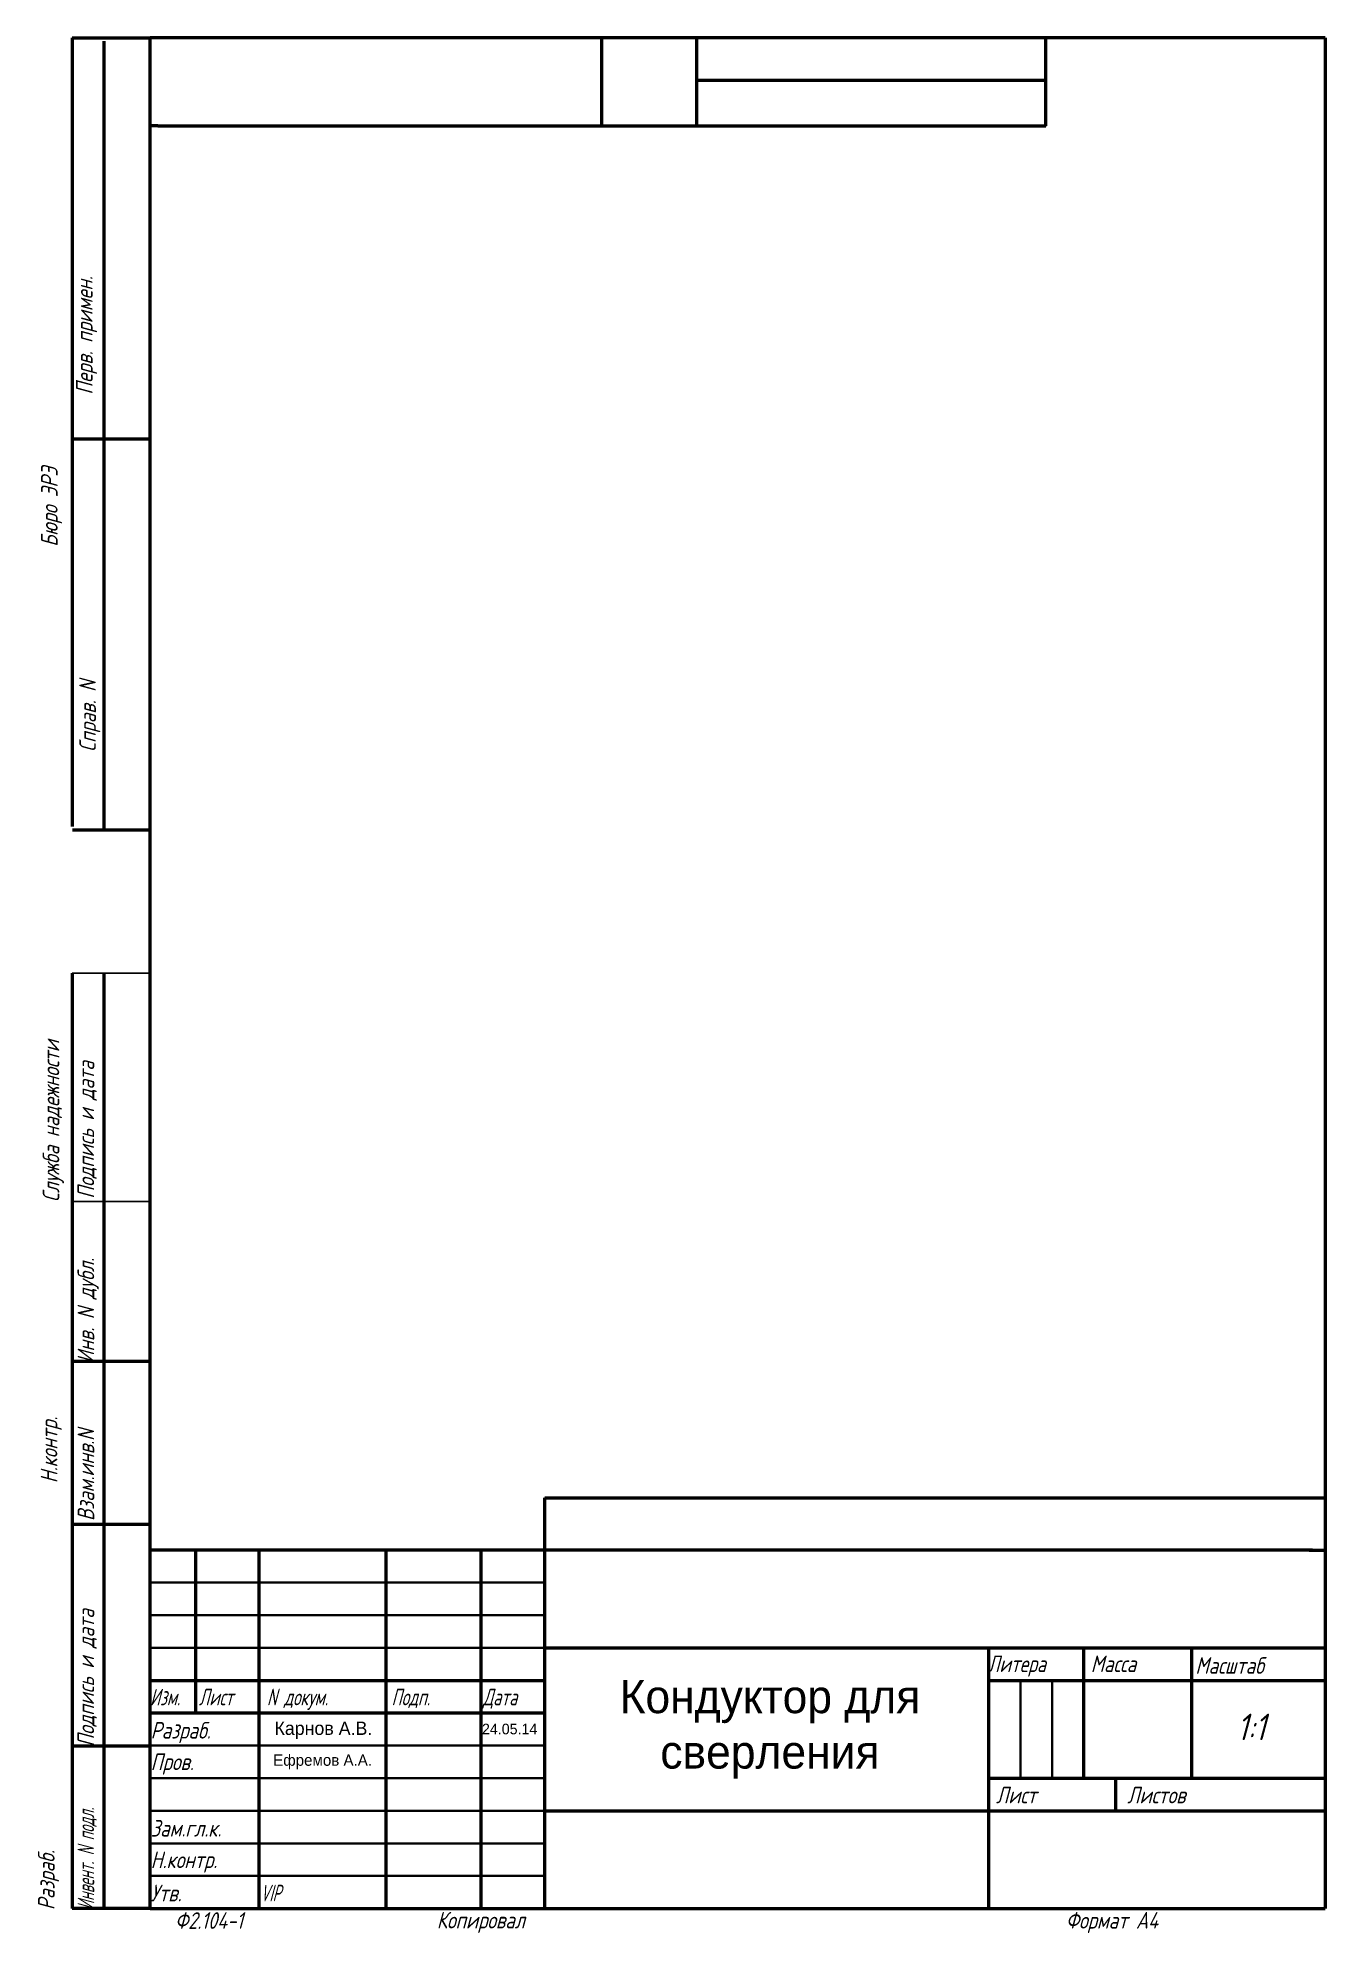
# Paper-space layout 'GOST-A4-(portrate)-new' of a CAD drawing. Header units: millimetres. Extents: x 2 to 196, y 1 to 286.
import ezdxf
from ezdxf.enums import TextEntityAlignment as Align

# ---------------------------------------------------------------- set-up
doc = ezdxf.new("R2010")
doc.units = ezdxf.units.MM
doc.layers.add('Основная сплошная', color=7, linetype='Continuous', lineweight=50)
doc.styles.add('Dm', font='', dxfattribs={"oblique": 15})
doc.styles.get('Dm').set_extended_font_data('GOST type A')

# ---------------------------------------------------------------- blocks, each defined once
blk = doc.blocks.new('Stamp Legend')
at = {"lineweight": 50}
for p, q in [((7.16, 286.45), (7.16, 167.75)), ((7.16, 286.45), (18.91, 286.45)), ((11.99, 167.26), (11.99, 285.96)), ((195.77, 286.45), (18.91, 286.45)), ((18.91, 4.91), (18.91, 286.45)), ((86.91, 273.21), (86.91, 286.45)), ((101.23, 273.21), (101.23, 286.45)), ((101.23, 280.08), (101.23, 286.45)), ((153.76, 273.21), (153.76, 286.45)), ((195.77, 286.45), (195.77, 6.87)), ((101.23, 280.08), (153.76, 280.08)), ((20.06, 273.21), (18.91, 273.21)), ((20.06, 273.21), (153.76, 273.21)), ((7.22, 226.12), (18.68, 226.12)), ((7.22, 167.26), (18.68, 167.26)), ((7.22, 4.91), (7.22, 145.68)), ((11.99, 4.91), (11.99, 145.68)), ((7.22, 87.31), (18.68, 87.31)), ((78.31, 58.88), (78.31, 66.73)), ((78.31, 66.71), (195.77, 66.71)), ((7.22, 62.78), (18.68, 62.78)), ((18.91, 58.88), (193.86, 58.88)), ((25.78, 34.35), (25.78, 58.88)), ((35.33, 4.92), (35.33, 58.88)), ((54.43, 4.92), (54.43, 58.88)), ((68.76, 4.92), (68.76, 58.88)), ((78.31, 4.92), (78.31, 58.88)), ((193.39, 58.86), (195.77, 58.86)), ((78.25, 44.16), (195.77, 44.16)), ((145.16, 4.92), (145.16, 44.16)), ((159.48, 24.54), (159.48, 44.16)), ((175.72, 24.54), (175.72, 44.16)), ((18.91, 39.26), (78.31, 39.26)), ((145.16, 39.24), (195.77, 39.24)), ((18.91, 34.35), (78.31, 34.35)), ((7.22, 29.43), (18.68, 29.43)), ((145.16, 24.54), (195.77, 24.54)), ((164.26, 19.64), (164.26, 24.54)), ((78.5, 19.64), (193.86, 19.64)), ((193.39, 19.62), (195.77, 19.62)), ((195.77, 6.87), (195.77, 4.91)), ((19.1, 4.91), (7.16, 4.91)), ((18.91, 4.91), (195.77, 4.91))]:
    blk.add_line(p, q, dxfattribs=at)
for p, q in [((20.06, 273.21), (20.06, 273.21)), ((20.06, 273.21), (20.06, 273.21)), ((7.16, 145.68), (19.1, 145.68)), ((7.16, 111.34), (19.1, 111.34))]:
    blk.add_line(p, q)
at = {"lineweight": 35}
for p, q in [((18.91, 53.97), (78.31, 53.97)), ((18.91, 49.07), (78.31, 49.07)), ((18.91, 44.16), (79.26, 44.16)), ((149.93, 24.54), (149.93, 39.24)), ((154.71, 24.54), (154.71, 39.24)), ((18.91, 29.45), (78.31, 29.45)), ((18.91, 24.54), (78.31, 24.54)), ((18.91, 19.64), (79.26, 19.64)), ((18.91, 14.73), (78.31, 14.73)), ((18.91, 9.83), (78.31, 9.83))]:
    blk.add_line(p, q, dxfattribs=at)
at = {"style": 'Dm', "oblique": 15}
for s, p in [('Перв. примен.', (10.26, 232.76)), ('Бюро ЭРЭ', (5, 209.87)), ('Справ. N', (10.75, 179)), ('Служба надежности', (5.25, 111.25)), ('Подпись и дата', (10.5, 111.75)), ('Инв. N дубл.', (10.5, 87)), ('Н.контр.', (4.96, 68.93)), ('Взам.инв.N', (10.5, 63.25)), ('Подпись и дата', (10.5, 29.27)), ('Разраб.', (4.54, 4.68))]:
    blk.add_text(s, height=2.5, rotation=90, dxfattribs=at).set_placement(p)
for s, width, p in [('Литера', 0.95, (145, 40.5)), ('Изм.', 0.85, (18.91, 35.5)), ('Лист', 0.85, (26.25, 35.5)), ('N докум.', 0.85, (36.5, 35.5)), ('Подп.', 0.85, (55.25, 35.5)), ('Дата', 0.85, (69, 35.5))]:
    blk.add_text(s, height=2.5, dxfattribs=dict(at, width=width)).set_placement(p)
for s, p in [('Масса', (160.5, 40.5)), ('Масштаб', (176.25, 40.25)), ('Разраб.', (19, 30.5)), ('Пров.', (19, 25.75)), ('Лист', (146.25, 20.75)), ('Листов', (166, 20.75)), ('Зам.гл.к.', (19, 15.75)), ('Н.контр.', (19, 11)), ('Утв.', (19, 6)), ('Ф2.104-1', (22.65, 1.86)), ('Копировал', (62.06, 1.92)), ('Формат А4', (156.74, 1.9))]:
    blk.add_text(s, height=2.5, dxfattribs=at).set_placement(p)
at = {"style": 'Dm', "oblique": 15, "width": 0.75}
blk.add_text('Инвент. N подл.', height=2.5, rotation=90, dxfattribs=at).set_placement((10.5, 4.75))
at = {"lineweight": 40, "style": 'Dm', "oblique": 15}
blk.add_attdef('А13', text='', height=5, rotation=180, dxfattribs=at).set_placement((56.92, 283), align=Align.CENTER)
at = {"style": 'Dm', "oblique": 15}
for tag, p in [('А15', (135.92, 61)), ('А16', (166.57, 29.75))]:
    blk.add_attdef(tag, text='', height=4, dxfattribs=at).set_placement(p, align=Align.CENTER)
at = {"lineweight": 40, "style": 'Dm', "oblique": 15}
for tag, height, p in [('А12', 5, (136.58, 49)), ('А8', 5, (111.68, 36.75)), ('А9', 5, (111.31, 29.75)), ('А7', 4, (184.64, 30.25)), ('А10', 5, (112.83, 22.25)), ('А14', 7, (169.08, 8.5)), ('А11', 5, (110.51, 9))]:
    blk.add_attdef(tag, text='', height=height, dxfattribs=at).set_placement(p, align=Align.CENTER)
at = {"style": 'Dm', "oblique": 15}
for tag, width, p, p2 in [('А1', 0.114428, (35.5, 30.5), (38.24, 30.5)), ('А3', 0.238806, (68.75, 30.5), (72.56, 30.5)), ('А2', 0.147465, (35.5, 25.75), (39.31, 25.75)), ('А4', 0.253846, (68.75, 25.75), (72.68, 25.75)), ('А17', 1.142857, (35.5, 6), (41.21, 6)), ('А18', 0.358209, (69, 6), (74.71, 6))]:
    blk.add_attdef(tag, text='', height=2.5, dxfattribs=dict(at, width=width)).set_placement(p, p2, align=Align.FIT)
for tag, p in [('А5', (157.5, 20.75)), ('А6', (182.5, 21))]:
    blk.add_attdef(tag, p, '', height=2.5, dxfattribs=at)

psp = doc.layouts.new('GOST-A4-(portrate)-new')

# ---------------------------------------------------------------- linework, layer by layer
psp.add_lwpolyline([(18.91, 58.88), (78.31, 58.88), (78.31, 66.73), (195.78, 66.71), (195.78, 286.45), (153.76, 286.45), (153.76, 273.21), (18.91, 273.21), (18.91, 58.88)], close=True)

# ---------------------------------------------------------------- block references
ref = psp.add_blockref('Stamp Legend', (0, 0))
ref.add_attrib('А7', '1:1', dxfattribs={"lineweight": 40, "height": 4, "style": 'Dm', "oblique": 15}).set_placement((184.64, 30.25), align=Align.CENTER)
ref.add_attrib('А17', 'VIP', (35.5, 6), dxfattribs={"height": 2.5, "style": 'Dm', "oblique": 15, "width": 0.75})

# ---------------------------------------------------------------- texts
at = {"layer": 'Основная сплошная'}
for s, width, heights, insert, char_height, attachment_point in [('Кондуктор для сверления ', 65.895, [0], (112.21, 31.9), 5, 5), ('Карнов А.В.', 19.1, [4.91], (45, 31.75), 2, 5), ('24.05.14', 9.55, [0], (68.87, 32.74), 1.6, 1), ('Ефремов А.А.', 19.1, [0], (44.88, 27), 1.7, 5)]:
    psp.add_mtext_dynamic_manual_height_columns(s, width=width, gutter_width=12.5, heights=heights, dxfattribs=dict(at, insert=insert, char_height=char_height, attachment_point=attachment_point))

# ---------------------------------------------------------------- viewports
at = {"layer": '0'}
vp = psp.add_viewport(center=(107.34, 172.67), size=(176.87, 227.573), view_center_point=(120.43, 175.14), view_height=231.341, dxfattribs=at)
vp.dxf.flags = 0x10000  # cut along an outline
vp.dxf.clipping_boundary_handle = psp.add_lwpolyline([(18.91, 58.88), (78.31, 58.88), (78.31, 66.73), (195.78, 66.71), (195.78, 286.45), (153.76, 286.45), (153.76, 273.21), (18.91, 273.21), (18.91, 58.88)], format="xyb", close=True, dxfattribs={"invisible": 1}).dxf.handle

doc.saveas('drawing.dxf')
